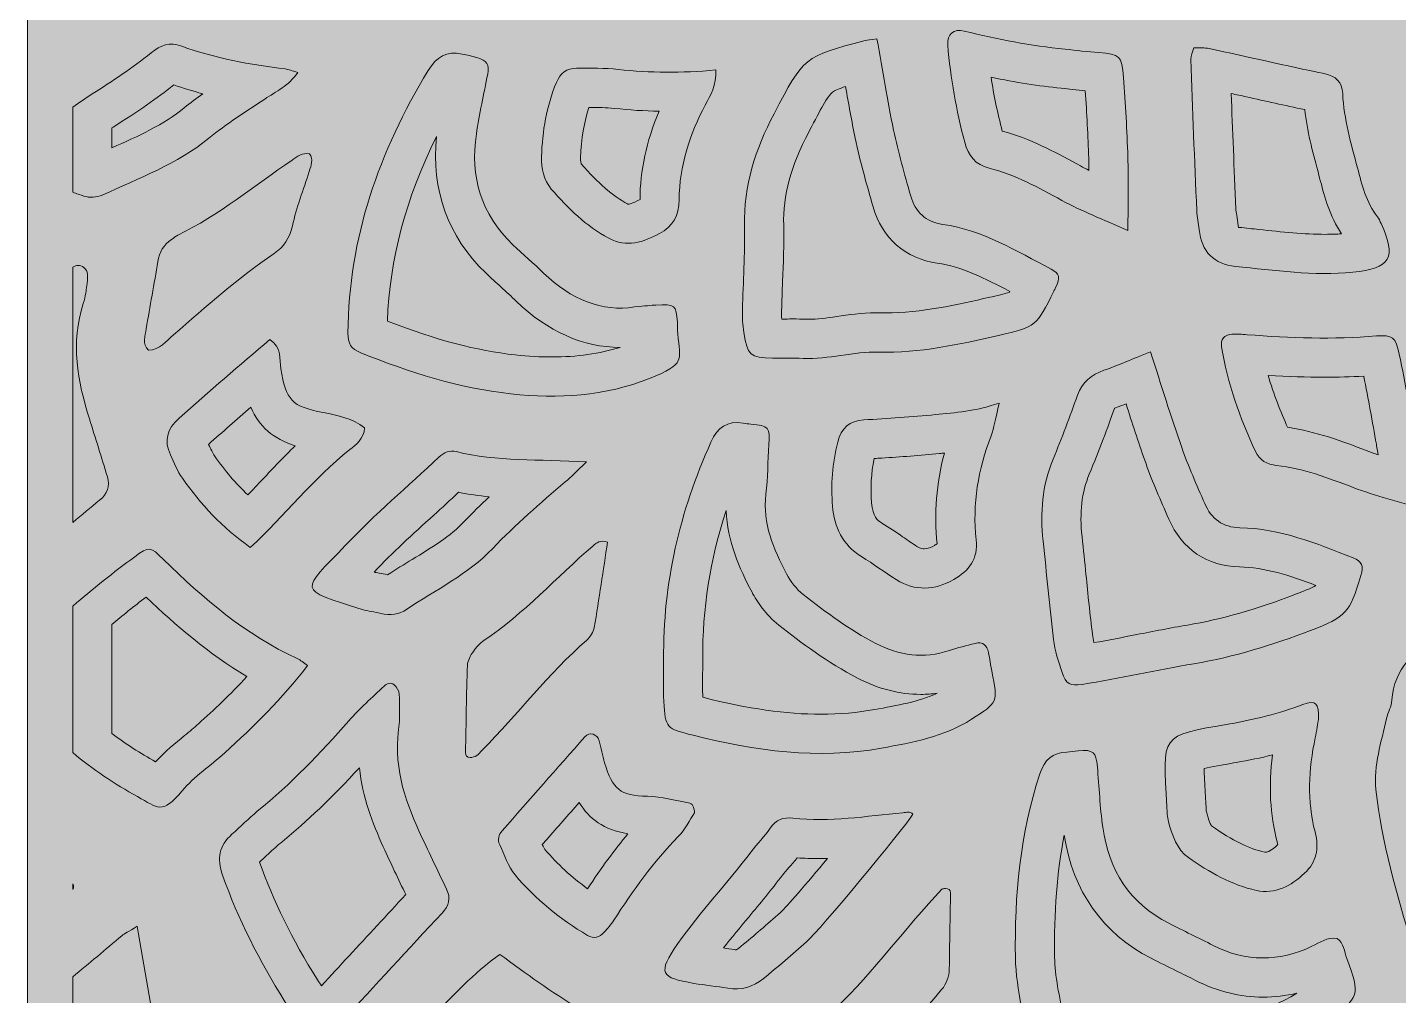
# Model space of a CAD drawing. Extents: x 140 to 2861, y -2860 to -140.
# Drawn here: x 140 to 700, y -2659 to -2264 of the extents above; entities that cross this region are included whole.
import ezdxf

# ---------------------------------------------------------------- set-up
doc = ezdxf.new("R2010")
doc.units = 0
doc.header["$MEASUREMENT"] = 0
doc.layers.add('Layer 1', color=7, linetype='Continuous')

# ---------------------------------------------------------------- blocks, each defined once
blk = doc.blocks.new('block 3')
at = {"layer": 'Layer 1', "lineweight": 0}
blk.add_lwpolyline([(140.32, -139.6), (140.32, -2859.85), (2860.58, -2859.85), (2860.58, -139.6), (140.32, -139.6)], dxfattribs=at)
for points, knots in [([(1721.31, -2475.94), (1650.1, -2492.19), (1576.59, -2500.42), (1502.82, -2500.42), (1275.74, -2500.42), (1053.46, -2423.1), (876.93, -2282.7), (747.66, -2179.87), (646.42, -2042.83), (583.05, -1885.2), (585.7, -1885.24), (588.33, -1885.26), (590.95, -1885.26), (617.95, -1885.26), (644.51, -1883.12), (669.9, -1878.88), (675.18, -1878.01), (680.42, -1877.09), (685.59, -1876.14), (692.52, -1891.82), (699.86, -1907.26), (707.5, -1922.18), (707.63, -1922.44), (707.76, -1922.7), (707.9, -1922.96), (699.09, -1938.69), (698.57, -1955.99), (706.48, -1973.45), (718.93, -2001.08), (733.65, -2027.64), (747.71, -2052.23), (767.43, -2086.76), (788.67, -2119.44), (814.5, -2157.91), (821.77, -2168.68), (829.03, -2179.4), (836.3, -2190.13), (839.34, -2194.61), (844.35, -2197.16), (849.55, -2197.16), (851.2, -2197.16), (852.87, -2196.9), (854.5, -2196.37), (861.28, -2194.17), (865.78, -2187.74), (865.54, -2180.62), (865.06, -2166.24), (861.95, -2153.6), (859.29, -2144.17), (857.96, -2139.46), (856.57, -2134.72), (855.14, -2129.94), (881.3, -2157.11), (909.28, -2182.57), (938.82, -2206.07), (956.91, -2220.45), (975.89, -2234.36), (995.3, -2247.44), (1002.96, -2261.61), (1012.87, -2279.29), (1024.11, -2296.31), (1024.37, -2296.71), (1024.64, -2297.12), (1024.9, -2297.53), (1028.35, -2302.86), (1033.56, -2310.91), (1045.09, -2315.48), (1047, -2316.24), (1049.01, -2316.61), (1050.99, -2316.61), (1054.94, -2316.61), (1058.83, -2315.15), (1061.84, -2312.37), (1066.36, -2308.2), (1068.09, -2301.8), (1066.29, -2295.92), (1065.62, -2293.73), (1064.97, -2291.62), (1064.34, -2289.57), (1079.4, -2297.86), (1094.69, -2305.72), (1110.06, -2313.08), (1170.4, -2341.94), (1234.14, -2364.18), (1299.51, -2379.2), (1355.25, -2392.01), (1412.38, -2399.57), (1469.48, -2401.7), (1471.75, -2407.46), (1473.91, -2412.89), (1476.03, -2418.12), (1476.38, -2418.96), (1476.7, -2419.83), (1477.04, -2420.7), (1479.19, -2426.37), (1482.15, -2434.14), (1489.71, -2440.99), (1492.76, -2443.75), (1496.61, -2445.13), (1500.45, -2445.13), (1504.3, -2445.13), (1508.14, -2443.75), (1511.19, -2440.99), (1518.76, -2434.14), (1521.71, -2426.37), (1523.87, -2420.7), (1524.2, -2419.83), (1524.52, -2418.96), (1524.89, -2418.08), (1526.97, -2412.93), (1529.11, -2407.57), (1531.36, -2401.87), (1588.39, -2400.06), (1645.11, -2392.79), (1700.1, -2380.25), (1760.8, -2366.4), (1820.45, -2345.97), (1877.38, -2319.51), (1897.35, -2310.23), (1917.18, -2300.1), (1936.67, -2289.24), (1936, -2291.39), (1935.32, -2293.61), (1934.61, -2295.92), (1932.81, -2301.8), (1934.54, -2308.2), (1939.06, -2312.37), (1942.07, -2315.15), (1945.96, -2316.61), (1949.91, -2316.61), (1951.9, -2316.61), (1953.9, -2316.24), (1955.81, -2315.48), (1967.34, -2310.91), (1972.55, -2302.85), (1976, -2297.53), (1976.27, -2297.12), (1976.53, -2296.71), (1976.79, -2296.32), (1988.21, -2279.02), (1998.02, -2261.51), (2006.23, -2246.28), (2016.71, -2239.15), (2026.97, -2231.86), (2036.76, -2224.59), (2075.52, -2195.82), (2112.12, -2163.88), (2145.94, -2129.35), (2144.44, -2134.33), (2143, -2139.28), (2141.6, -2144.19), (2138.95, -2153.59), (2135.84, -2166.23), (2135.36, -2180.62), (2135.13, -2187.74), (2139.63, -2194.17), (2146.41, -2196.37), (2148.04, -2196.9), (2149.71, -2197.16), (2151.35, -2197.16), (2156.56, -2197.16), (2161.57, -2194.61), (2164.6, -2190.13), (2164.6, -2190.13), (2165.47, -2188.85), (2165.47, -2188.85), (2172.45, -2178.55), (2179.42, -2168.25), (2186.42, -2157.88), (2212.24, -2119.44), (2233.47, -2086.76), (2253.19, -2052.24), (2267.25, -2027.64), (2281.97, -2001.08), (2294.41, -1973.48), (2301.54, -1957.75), (2301.81, -1942.06), (2295.31, -1927.57), (2304.32, -1911.02), (2312.84, -1894.12), (2320.75, -1877.12), (2324.15, -1877.72), (2327.57, -1878.31), (2331, -1878.88), (2356.39, -1883.12), (2382.96, -1885.26), (2409.96, -1885.26), (2414.72, -1885.26), (2419.54, -1885.19), (2424.4, -1885.06), (2407.98, -1923.97), (2388.93, -1962.09), (2367.62, -1998.67), (2226.81, -2240.41), (1991.24, -2414.37), (1721.31, -2475.94)], [0, 0, 0, 0, 1, 1, 1, 2, 2, 2, 3, 3, 3, 4, 4, 4, 5, 5, 5, 6, 6, 6, 7, 7, 7, 8, 8, 8, 9, 9, 9, 10, 10, 10, 11, 11, 11, 12, 12, 12, 13, 13, 13, 14, 14, 14, 15, 15, 15, 16, 16, 16, 17, 17, 17, 18, 18, 18, 19, 19, 19, 20, 20, 20, 21, 21, 21, 22, 22, 22, 23, 23, 23, 24, 24, 24, 25, 25, 25, 26, 26, 26, 27, 27, 27, 28, 28, 28, 29, 29, 29, 30, 30, 30, 31, 31, 31, 32, 32, 32, 33, 33, 33, 34, 34, 34, 35, 35, 35, 36, 36, 36, 37, 37, 37, 38, 38, 38, 39, 39, 39, 40, 40, 40, 41, 41, 41, 42, 42, 42, 43, 43, 43, 44, 44, 44, 45, 45, 45, 46, 46, 46, 47, 47, 47, 48, 48, 48, 49, 49, 49, 50, 50, 50, 51, 51, 51, 52, 52, 52, 53, 53, 53, 54, 54, 54, 55, 55, 55, 56, 56, 56, 57, 57, 57, 58, 58, 58, 59, 59, 59, 60, 60, 60, 61, 61, 61, 62, 62, 62, 63, 63, 63, 64, 64, 64, 65, 65, 65, 65]), ([(533.89, -2284), (543.9, -2286.06), (553.36, -2287.52), (562.51, -2288.44), (564.12, -2288.6), (565.73, -2288.78), (567.33, -2288.96), (568.98, -2289.14), (570.65, -2289.33), (572.36, -2289.5), (573.02, -2298.78), (573.49, -2308.03), (573.77, -2317.05), (573.82, -2318.7), (573.86, -2320.34), (573.88, -2322.01), (572.69, -2321.42), (571.54, -2320.83), (570.41, -2320.21), (570.41, -2320.21), (568.89, -2319.39), (568.89, -2319.39), (559.56, -2314.3), (549.92, -2309.04), (538.47, -2305.98), (536.55, -2298.6), (535.02, -2291.25), (533.89, -2284)], [0, 0, 0, 0, 1, 1, 1, 2, 2, 2, 3, 3, 3, 4, 4, 4, 5, 5, 5, 6, 6, 6, 7, 7, 7, 8, 8, 8, 9, 9, 9, 9]), ([(200.08, -2287.11), (203.89, -2288.43), (207.81, -2289.61), (211.92, -2290.69), (209.39, -2292.53), (206.86, -2294.45), (204.37, -2296.47), (195.99, -2303.28), (185.73, -2307.98), (174.82, -2312.83), (174.82, -2312.83), (174.82, -2304.66), (174.82, -2304.66), (174.99, -2304.56), (175.15, -2304.45), (175.31, -2304.35), (185.54, -2297.91), (193.22, -2292.56), (200.08, -2287.11)], [0, 0, 0, 0, 1, 1, 1, 2, 2, 2, 3, 3, 3, 4, 4, 4, 5, 5, 5, 6, 6, 6, 6]), ([(490.86, -2380.25), (490.03, -2380.25), (489.19, -2380.24), (488.35, -2380.22), (487.8, -2380.21), (487.26, -2380.2), (486.72, -2380.2), (481.05, -2380.2), (475.63, -2380.99), (470.86, -2381.68), (466.73, -2382.28), (462.83, -2382.85), (459.35, -2382.85), (458.87, -2382.85), (458.39, -2382.84), (457.91, -2382.82), (456.43, -2382.74), (454.86, -2382.71), (452.97, -2382.71), (452, -2382.71), (451.03, -2382.72), (450.06, -2382.72), (449.51, -2382.73), (448.96, -2382.74), (448.41, -2382.74), (448.35, -2381.69), (448.34, -2380.54), (448.36, -2379.27), (448.44, -2375.37), (448.6, -2371.5), (448.77, -2367.41), (449.08, -2359.96), (449.39, -2352.25), (449.2, -2344.42), (448.91, -2332.27), (452.16, -2320.18), (459.42, -2306.36), (459.42, -2306.36), (459.9, -2305.46), (459.9, -2305.46), (464.12, -2297.44), (467.16, -2291.64), (469.12, -2290.08), (470.04, -2289.36), (471.91, -2288.6), (474.47, -2287.79), (475.71, -2294.93), (476.95, -2301.83), (478.43, -2308.84), (480.47, -2318.57), (483.14, -2327.92), (485.73, -2336.95), (489.37, -2349.68), (498.92, -2358.04), (511.94, -2359.91), (521.94, -2361.33), (531.5, -2366.14), (541.5, -2371.45), (541.41, -2371.6), (541.33, -2371.73), (541.26, -2371.86), (539.6, -2372.41), (536.05, -2373.23), (533.35, -2373.84), (520.21, -2376.85), (505.31, -2380.25), (490.86, -2380.25)], [0, 0, 0, 0, 1, 1, 1, 2, 2, 2, 3, 3, 3, 4, 4, 4, 5, 5, 5, 6, 6, 6, 7, 7, 7, 8, 8, 8, 9, 9, 9, 10, 10, 10, 11, 11, 11, 12, 12, 12, 13, 13, 13, 14, 14, 14, 15, 15, 15, 16, 16, 16, 17, 17, 17, 18, 18, 18, 19, 19, 19, 20, 20, 20, 21, 21, 21, 22, 22, 22, 22]), ([(638.12, -2291.97), (645.93, -2293.7), (653.97, -2295.48), (661.99, -2297.18), (663, -2306.01), (665.19, -2314.18), (667.32, -2322.13), (667.32, -2322.13), (668.11, -2325.13), (668.11, -2325.13), (668.11, -2325.13), (668.48, -2326.5), (668.48, -2326.5), (670.15, -2332.89), (672.19, -2340.66), (677.07, -2347.94), (674.95, -2348.08), (672.77, -2348.14), (670.46, -2348.14), (661.66, -2348.14), (652.75, -2347.18), (643.31, -2346.15), (640.65, -2345.86), (638, -2345.57), (635.34, -2345.31), (635.18, -2345.29), (635.04, -2345.27), (634.92, -2345.25), (634.89, -2345.08), (634.86, -2344.86), (634.84, -2344.6), (634.68, -2343.02), (634.45, -2341.62), (634.25, -2340.38), (634.08, -2339.39), (633.92, -2338.36), (633.89, -2337.82), (633.17, -2320.94), (632.53, -2305.37), (631.98, -2290.62), (634.03, -2291.07), (636.07, -2291.52), (638.12, -2291.97)], [0, 0, 0, 0, 1, 1, 1, 2, 2, 2, 3, 3, 3, 4, 4, 4, 5, 5, 5, 6, 6, 6, 7, 7, 7, 8, 8, 8, 9, 9, 9, 10, 10, 10, 11, 11, 11, 12, 12, 12, 13, 13, 13, 14, 14, 14, 14]), ([(369.65, -2296.29), (373.32, -2296.31), (376.79, -2296.36), (380.01, -2296.7), (386.28, -2297.37), (392.3, -2297.75), (398.29, -2297.88), (393.09, -2310.27), (390.55, -2322.15), (390.52, -2333.94), (387.21, -2335.62), (385.95, -2335.81), (385.61, -2335.82), (385.61, -2335.82), (385.55, -2335.8), (385.42, -2335.73), (379.25, -2332.36), (373.42, -2327.31), (366.54, -2319.35), (366.43, -2319.06), (366.21, -2318.26), (366.26, -2317.06), (366.58, -2308.92), (367.67, -2302.21), (369.65, -2296.29)], [0, 0, 0, 0, 1, 1, 1, 2, 2, 2, 3, 3, 3, 4, 4, 4, 5, 5, 5, 6, 6, 6, 7, 7, 7, 8, 8, 8, 8]), ([(339.55, -2397.37), (323.72, -2395.63), (307.45, -2391.35), (287.35, -2383.61), (288.25, -2358.32), (294.85, -2333.44), (307.41, -2308.14), (305.14, -2329.91), (312.05, -2349.13), (327.52, -2363.92), (329.61, -2365.92), (331.7, -2367.81), (333.72, -2369.63), (335.94, -2371.64), (338.03, -2373.53), (340, -2375.45), (352.68, -2387.78), (367.35, -2394.3), (382.43, -2394.3), (378.17, -2395.62), (373.75, -2396.6), (369.13, -2397.26), (364.5, -2397.91), (359.67, -2398.23), (354.59, -2398.23), (349.85, -2398.23), (344.79, -2397.94), (339.55, -2397.37)], [0, 0, 0, 0, 1, 1, 1, 2, 2, 2, 3, 3, 3, 4, 4, 4, 5, 5, 5, 6, 6, 6, 7, 7, 7, 8, 8, 8, 9, 9, 9, 9]), ([(647.07, -2405.76), (655.32, -2406.27), (662.88, -2406.51), (669.98, -2406.51), (675.59, -2406.51), (680.92, -2406.36), (686.13, -2406.06), (687.97, -2415.31), (689.64, -2424.73), (691.27, -2433.88), (691.27, -2433.88), (691.95, -2437.67), (692.04, -2438.21), (690.48, -2437.68), (688.96, -2437.14), (687.46, -2436.57), (687.46, -2436.57), (687.21, -2436.47), (687.21, -2436.47), (677.14, -2432.63), (666.75, -2428.66), (654.99, -2426.96), (652.25, -2420.72), (649.34, -2413.5), (647.07, -2405.76)], [0, 0, 0, 0, 1, 1, 1, 2, 2, 2, 3, 3, 3, 4, 4, 4, 5, 5, 5, 6, 6, 6, 7, 7, 7, 8, 8, 8, 8]), ([(231.58, -2418.79), (235.03, -2426.75), (240.6, -2431.51), (249.66, -2434.52), (245.05, -2439.01), (240.7, -2443.62), (236.43, -2448.15), (234.37, -2450.33), (232.35, -2452.47), (230.34, -2454.56), (225.42, -2449.9), (220.98, -2444.68), (216.78, -2438.64), (215.99, -2437.5), (215.18, -2435.79), (214.33, -2433.91), (219.99, -2428.81), (225.8, -2423.76), (231.58, -2418.79)], [0, 0, 0, 0, 1, 1, 1, 2, 2, 2, 3, 3, 3, 4, 4, 4, 5, 5, 5, 6, 6, 6, 6]), ([(666.58, -2491.57), (665.17, -2492.51), (660.44, -2494.32), (658.61, -2495.03), (642.23, -2501.32), (628.09, -2505.36), (614.1, -2507.73), (607.14, -2508.91), (600.18, -2510.28), (593.45, -2511.6), (587.69, -2512.73), (581.8, -2513.88), (575.94, -2514.91), (575.67, -2513.78), (575.46, -2512.67), (575.33, -2511.6), (574.32, -2503.52), (573.48, -2495.18), (572.67, -2487.12), (572.16, -2482.08), (571.63, -2476.86), (571.06, -2471.7), (569.97, -2461.72), (570.91, -2453.58), (574.03, -2446.08), (578.05, -2436.44), (581.62, -2426.68), (584.28, -2419.27), (584.29, -2419.24), (584.3, -2419.22), (584.3, -2419.2), (584.48, -2419.1), (584.82, -2418.94), (585.36, -2418.75), (586.59, -2418.31), (587.81, -2417.86), (589.03, -2417.4), (591.55, -2425.25), (594, -2432.79), (596.67, -2440.43), (599.38, -2448.17), (602.6, -2455.55), (605.71, -2462.7), (605.71, -2462.7), (606.48, -2464.48), (606.48, -2464.48), (611.78, -2476.66), (622.29, -2483.76), (635.31, -2483.97), (645.7, -2484.14), (655.96, -2487.49), (666.61, -2491.53), (666.6, -2491.55), (666.59, -2491.56), (666.58, -2491.57)], [0, 0, 0, 0, 1, 1, 1, 2, 2, 2, 3, 3, 3, 4, 4, 4, 5, 5, 5, 6, 6, 6, 7, 7, 7, 8, 8, 8, 9, 9, 9, 10, 10, 10, 11, 11, 11, 12, 12, 12, 13, 13, 13, 14, 14, 14, 15, 15, 15, 16, 16, 16, 17, 17, 17, 18, 18, 18, 18]), ([(511.89, -2474.48), (511.63, -2474.67), (511.26, -2474.92), (510.74, -2475.22), (509.61, -2475.86), (507.98, -2476.62), (506.6, -2476.62), (506.04, -2476.62), (505.13, -2476.51), (503.63, -2475.58), (501.73, -2474.4), (499.79, -2473.05), (497.73, -2471.63), (495.05, -2469.78), (492.28, -2467.87), (489.23, -2466.04), (487.49, -2465), (485.59, -2463.42), (485.1, -2457.77), (484.58, -2451.81), (484.94, -2445.74), (486.16, -2439.7), (487.18, -2439.63), (488.21, -2439.57), (489.23, -2439.5), (496.95, -2439.02), (504.92, -2438.51), (512.9, -2437.67), (513.54, -2437.6), (514.18, -2437.53), (514.82, -2437.47), (511.57, -2449.92), (510.58, -2462.33), (511.89, -2474.48)], [0, 0, 0, 0, 1, 1, 1, 2, 2, 2, 3, 3, 3, 4, 4, 4, 5, 5, 5, 6, 6, 6, 7, 7, 7, 8, 8, 8, 9, 9, 9, 10, 10, 10, 11, 11, 11, 11]), ([(287.44, -2487.21), (286.16, -2486.91), (284.98, -2486.7), (283.99, -2486.52), (283.23, -2486.38), (282.3, -2486.21), (281.89, -2486.1), (289.46, -2478.09), (297.63, -2470.68), (306.27, -2462.83), (309.62, -2459.79), (313.05, -2456.67), (316.45, -2453.51), (320.64, -2454.35), (324.79, -2454.93), (328.94, -2455.33), (325.49, -2458.57), (322.07, -2461.93), (318.74, -2465.44), (313.09, -2471.4), (305.49, -2476.04), (297.44, -2480.94), (294.17, -2482.94), (290.8, -2484.99), (287.44, -2487.21)], [0, 0, 0, 0, 1, 1, 1, 2, 2, 2, 3, 3, 3, 4, 4, 4, 5, 5, 5, 6, 6, 6, 7, 7, 7, 8, 8, 8, 8]), ([(416.11, -2527.37), (416.15, -2525.51), (416.18, -2523.64), (416.18, -2521.78), (416.18, -2521.72), (416.18, -2521.66), (416.17, -2521.59), (415.94, -2501.16), (419.08, -2481.17), (425.73, -2460.99), (426.23, -2473.54), (431, -2484.38), (436.27, -2494.32), (438.27, -2498.09), (441.8, -2503.49), (447.26, -2507.79), (456.27, -2514.89), (467.13, -2523), (479.39, -2529.39), (487.86, -2533.8), (496.57, -2536.04), (505.27, -2536.04), (507.48, -2536.04), (509.7, -2535.89), (511.91, -2535.6), (504.35, -2538.98), (495.56, -2540.57), (486.35, -2542.24), (479.36, -2543.5), (471.99, -2544.15), (464.45, -2544.15), (450.17, -2544.15), (434.82, -2541.95), (416.17, -2537.24), (416, -2534.15), (416.06, -2530.85), (416.11, -2527.37)], [0, 0, 0, 0, 1, 1, 1, 2, 2, 2, 3, 3, 3, 4, 4, 4, 5, 5, 5, 6, 6, 6, 7, 7, 7, 8, 8, 8, 9, 9, 9, 10, 10, 10, 11, 11, 11, 12, 12, 12, 12]), ([(174.82, -2507.44), (179.05, -2503.93), (183.8, -2500.08), (188.8, -2496.3), (200.97, -2507.93), (214.33, -2519.46), (230, -2528.71), (223.16, -2536.07), (216.34, -2542.48), (210.16, -2548.09), (208.46, -2549.64), (206.53, -2551.2), (204.5, -2552.85), (200.71, -2555.91), (196.48, -2559.34), (192.65, -2563.57), (186.45, -2560.13), (180.48, -2556.28), (174.82, -2552.06), (174.82, -2552.06), (174.82, -2507.44), (174.82, -2507.44)], [0, 0, 0, 0, 1, 1, 1, 2, 2, 2, 3, 3, 3, 4, 4, 4, 5, 5, 5, 6, 6, 6, 7, 7, 7, 7]), ([(621.86, -2583.97), (621.79, -2583.55), (621.73, -2582.46), (621.69, -2581.66), (621.69, -2581.66), (621.66, -2581.02), (621.66, -2581.02), (621.57, -2579.39), (621.48, -2577.85), (621.4, -2576.4), (621.19, -2572.86), (620.97, -2569.01), (620.94, -2566.27), (623.95, -2565.58), (628.45, -2564.81), (632.86, -2564.06), (632.86, -2564.06), (634.07, -2563.85), (634.07, -2563.85), (639.21, -2562.97), (644.13, -2561.94), (648.87, -2560.76), (647.22, -2573.48), (647.84, -2585.17), (650.74, -2596.28), (650.87, -2596.79), (650.94, -2597.17), (650.98, -2597.44), (650.96, -2597.46), (650.94, -2597.48), (650.92, -2597.49), (648.55, -2599.74), (646.84, -2600.54), (646.1, -2600.54), (645.98, -2600.54), (645.86, -2600.52), (645.71, -2600.49), (639.27, -2599.07), (632.54, -2595.76), (623.93, -2589.77), (623.58, -2589.26), (622.91, -2587.86), (621.86, -2583.97)], [0, 0, 0, 0, 1, 1, 1, 2, 2, 2, 3, 3, 3, 4, 4, 4, 5, 5, 5, 6, 6, 6, 7, 7, 7, 8, 8, 8, 9, 9, 9, 10, 10, 10, 11, 11, 11, 12, 12, 12, 13, 13, 13, 14, 14, 14, 14]), ([(238.55, -2601.37), (240.56, -2599.5), (242.47, -2597.72), (244.33, -2596.21), (254.56, -2587.87), (264.55, -2578.33), (275.91, -2566), (277.23, -2578.1), (281.24, -2588.61), (285.67, -2598.34), (288.72, -2605.04), (291.9, -2611.73), (294.84, -2617.83), (287.06, -2626.18), (279.27, -2634.62), (271.7, -2642.82), (267.94, -2646.9), (264.18, -2650.97), (260.41, -2655.04), (259.85, -2654.24), (259.31, -2653.45), (258.82, -2652.66), (248.42, -2635.99), (240.67, -2620.24), (235.12, -2604.54), (236.27, -2603.49), (237.41, -2602.43), (238.55, -2601.37)], [0, 0, 0, 0, 1, 1, 1, 2, 2, 2, 3, 3, 3, 4, 4, 4, 5, 5, 5, 6, 6, 6, 7, 7, 7, 8, 8, 8, 9, 9, 9, 9]), ([(352.42, -2595.29), (356.78, -2590.31), (361.22, -2585.25), (365.68, -2580.18), (369.71, -2586.79), (375.68, -2591.35), (385.61, -2592.99), (380.1, -2599.58), (374.68, -2606.93), (369.11, -2615.39), (362.61, -2610.71), (356.77, -2605.34), (351.68, -2599.39), (351.41, -2599.05), (351.02, -2598.25), (350.62, -2597.35), (350.62, -2597.35), (352.42, -2595.29), (352.42, -2595.29)], [0, 0, 0, 0, 1, 1, 1, 2, 2, 2, 3, 3, 3, 4, 4, 4, 5, 5, 5, 6, 6, 6, 6]), ([(563.82, -2593.53), (567.23, -2616.29), (579.47, -2633.65), (599.26, -2643.79), (602.71, -2645.55), (606.2, -2647.28), (609.57, -2648.95), (612.19, -2650.24), (614.8, -2651.54), (617.41, -2652.85), (626.4, -2657.4), (635.69, -2659.7), (645.01, -2659.7), (649.61, -2659.7), (654.23, -2659.14), (658.83, -2658.02), (645.4, -2666.2), (629.96, -2669.94), (617.73, -2672.3), (610.41, -2673.72), (602.43, -2674.4), (593.35, -2674.4), (583.94, -2674.4), (574.51, -2673.7), (564.65, -2672.87), (564.32, -2671.3), (563.98, -2669.74), (563.65, -2668.2), (561.77, -2659.42), (559.99, -2651.12), (559.85, -2643.33), (559.51, -2625.13), (560.82, -2608.67), (563.82, -2593.53)], [0, 0, 0, 0, 1, 1, 1, 2, 2, 2, 3, 3, 3, 4, 4, 4, 5, 5, 5, 6, 6, 6, 7, 7, 7, 8, 8, 8, 9, 9, 9, 10, 10, 10, 11, 11, 11, 11]), ([(434.94, -2626.97), (439.51, -2621.5), (444.23, -2615.85), (448.7, -2609.88), (449.42, -2608.92), (450.39, -2607.82), (451.41, -2606.65), (452.44, -2605.47), (453.55, -2604.2), (454.67, -2602.79), (457.58, -2603.01), (460.57, -2603.12), (463.73, -2603.12), (464.85, -2603.12), (465.97, -2603.11), (467.08, -2603.08), (458.56, -2613.29), (450.26, -2622.92), (447.96, -2625.06), (447.96, -2625.06), (446.84, -2626.03), (446.84, -2626.03), (441.37, -2630.83), (436.21, -2635.37), (430.83, -2639.71), (430.05, -2640.34), (429.73, -2640.34), (429.57, -2640.34), (429.44, -2640.34), (429.27, -2640.32), (429.09, -2640.29), (427.57, -2640.03), (426.08, -2639.81), (424.62, -2639.6), (427.88, -2635.41), (431.35, -2631.27), (434.94, -2626.97)], [0, 0, 0, 0, 1, 1, 1, 2, 2, 2, 3, 3, 3, 4, 4, 4, 5, 5, 5, 6, 6, 6, 7, 7, 7, 8, 8, 8, 9, 9, 9, 10, 10, 10, 11, 11, 11, 12, 12, 12, 12])]:
    blk.add_open_spline(points, degree=3, knots=knots, dxfattribs=at)
blk = doc.blocks.new('block 5')
at = {"layer": 'Layer 1', "lineweight": 0}
blk.add_lwpolyline([(140.32, -139.6), (140.32, -2859.85), (2860.58, -2859.85), (2860.58, -139.6), (140.32, -139.6)], dxfattribs=at)
for points, knots in [([(1724.87, -2491.54), (1425.79, -2559.76), (1106.27, -2485.55), (866.98, -2295.22), (723.83, -2181.37), (620.75, -2032.29), (559.33, -1868.3), (558.6, -1868.26), (557.87, -1868.21), (557.15, -1868.16), (593.85, -1870.51), (630.65, -1869.2), (667.27, -1863.1), (676.61, -1861.55), (685.91, -1859.87), (695.17, -1858.03), (703.39, -1877.35), (712.25, -1896.33), (721.74, -1914.89), (723.29, -1917.93), (724.87, -1920.95), (726.45, -1923.96), (726.14, -1924.37), (725.83, -1924.78), (725.52, -1925.19), (715.76, -1938.14), (714.42, -1952.2), (721.07, -1966.88), (733.05, -1993.47), (747.15, -2019.02), (761.6, -2044.3), (782.08, -2080.15), (804.75, -2114.69), (827.76, -2148.96), (835.02, -2159.72), (842.29, -2170.44), (849.55, -2181.16), (849.16, -2169.67), (846.86, -2159.03), (843.9, -2148.54), (835.32, -2118.29), (825.31, -2088.56), (814.42, -2059.15), (853.93, -2108.88), (898.82, -2153.81), (948.78, -2193.54), (967.7, -2208.6), (987.31, -2222.88), (1007.5, -2236.36), (1012.17, -2245.06), (1016.94, -2253.71), (1021.9, -2262.26), (1026.85, -2270.8), (1032.01, -2279.24), (1037.47, -2287.51), (1040.66, -2292.35), (1043.54, -2297.65), (1050.99, -2300.61), (1048.23, -2291.58), (1045.84, -2283.97), (1043.5, -2276.37), (1041.3, -2269.22), (1039.02, -2262.11), (1036.69, -2255.01), (1062.63, -2270.89), (1089.43, -2285.47), (1116.97, -2298.64), (1176.25, -2327), (1238.87, -2348.85), (1303.09, -2363.61), (1361.41, -2377.01), (1421.01, -2384.52), (1480.53, -2386.04), (1483.92, -2394.73), (1487.34, -2403.42), (1490.85, -2412.07), (1493.15, -2417.72), (1494.76, -2423.98), (1500.45, -2429.13), (1506.14, -2423.98), (1507.75, -2417.72), (1510.06, -2412.07), (1513.55, -2403.45), (1516.96, -2394.81), (1520.33, -2386.15), (1579.84, -2384.97), (1639.02, -2377.77), (1696.54, -2364.65), (1756.15, -2351.05), (1814.72, -2330.98), (1870.64, -2305), (1902.77, -2290.07), (1934.12, -2273.13), (1964.42, -2254.37), (1962.02, -2261.68), (1959.67, -2269.01), (1957.4, -2276.37), (1955.06, -2283.97), (1952.68, -2291.58), (1949.91, -2300.61), (1957.36, -2297.65), (1960.25, -2292.35), (1963.43, -2287.51), (1974.58, -2270.62), (1984.47, -2253.03), (1994, -2235.24), (2005.25, -2227.66), (2016.34, -2219.83), (2027.23, -2211.74), (2075.88, -2175.62), (2121.07, -2134.43), (2161.53, -2089.33), (2169.8, -2080.11), (2177.87, -2070.71), (2185.75, -2061.15), (2175.14, -2089.91), (2165.39, -2118.98), (2157, -2148.54), (2154.04, -2159.03), (2151.74, -2169.67), (2151.36, -2181.16), (2158.62, -2170.44), (2165.88, -2159.72), (2173.14, -2148.96), (2196.15, -2114.69), (2218.82, -2080.15), (2239.3, -2044.3), (2253.75, -2019.02), (2267.85, -1993.47), (2279.84, -1966.88), (2286.08, -1953.09), (2285.27, -1939.84), (2277.05, -1927.55), (2289.5, -1905.21), (2300.96, -1882.39), (2311.38, -1859.14), (2318.78, -1860.54), (2326.19, -1861.86), (2333.63, -1863.1), (2371.89, -1869.48), (2410.35, -1870.63), (2448.69, -1867.82), (2429.8, -1915.98), (2407.27, -1962.4), (2381.45, -2006.73), (2240.59, -2248.53), (2002, -2428.33), (1724.87, -2491.54)], [0, 0, 0, 0, 1, 1, 1, 2, 2, 2, 3, 3, 3, 4, 4, 4, 5, 5, 5, 6, 6, 6, 7, 7, 7, 8, 8, 8, 9, 9, 9, 10, 10, 10, 11, 11, 11, 12, 12, 12, 13, 13, 13, 14, 14, 14, 15, 15, 15, 16, 16, 16, 17, 17, 17, 18, 18, 18, 19, 19, 19, 20, 20, 20, 21, 21, 21, 22, 22, 22, 23, 23, 23, 24, 24, 24, 25, 25, 25, 26, 26, 26, 27, 27, 27, 28, 28, 28, 29, 29, 29, 30, 30, 30, 31, 31, 31, 32, 32, 32, 33, 33, 33, 34, 34, 34, 35, 35, 35, 36, 36, 36, 37, 37, 37, 38, 38, 38, 39, 39, 39, 40, 40, 40, 41, 41, 41, 42, 42, 42, 43, 43, 43, 44, 44, 44, 45, 45, 45, 46, 46, 46, 47, 47, 47, 48, 48, 48, 49, 49, 49, 49]), ([(533.11, -2321.12), (527.5, -2319.74), (524.56, -2316.01), (523.12, -2310.5), (519.7, -2297.47), (517.33, -2284.28), (516.21, -2270.87), (515.84, -2266.42), (518.54, -2264.01), (522.96, -2265.11), (536.52, -2268.48), (550.19, -2271.13), (564.1, -2272.51), (568.71, -2272.97), (573.31, -2273.59), (577.93, -2273.93), (586.5, -2274.56), (587.31, -2275.07), (588, -2284.05), (588.83, -2294.87), (589.43, -2305.71), (589.76, -2316.56), (590.05, -2325.81), (589.82, -2335.08), (589.82, -2346.61), (579.5, -2341.96), (570.83, -2338.66), (562.76, -2334.27), (553.2, -2329.06), (543.78, -2323.75), (533.11, -2321.12)], [0, 0, 0, 0, 1, 1, 1, 2, 2, 2, 3, 3, 3, 4, 4, 4, 5, 5, 5, 6, 6, 6, 7, 7, 7, 8, 8, 8, 9, 9, 9, 10, 10, 10, 10]), ([(158.82, -2296.26), (161.41, -2294.37), (164.05, -2292.54), (166.78, -2290.82), (175.04, -2285.61), (183.2, -2280.14), (190.8, -2274.04), (194.89, -2270.76), (198.28, -2269.46), (203.33, -2271.29), (217, -2276.25), (231.24, -2278.81), (245.64, -2280.58), (247.02, -2280.75), (248.34, -2281.33), (250.75, -2282.02), (247.03, -2287.43), (241.84, -2289.9), (237.26, -2292.87), (229.46, -2297.94), (221.71, -2303), (214.46, -2308.89), (201.49, -2319.43), (185.85, -2325.22), (170.88, -2332.14), (168.74, -2333.13), (165.62, -2333.25), (163.36, -2332.51), (161.84, -2332.01), (160.33, -2331.48), (158.82, -2330.93), (158.82, -2330.93), (158.82, -2296.26), (158.82, -2296.26)], [0, 0, 0, 0, 1, 1, 1, 2, 2, 2, 3, 3, 3, 4, 4, 4, 5, 5, 5, 6, 6, 6, 7, 7, 7, 8, 8, 8, 9, 9, 9, 10, 10, 10, 11, 11, 11, 11]), ([(303.98, -2281.27), (307.46, -2275.52), (311.54, -2273.21), (317.9, -2274.5), (319.93, -2274.91), (321.95, -2275.36), (323.94, -2275.95), (327.93, -2277.12), (329.04, -2278.88), (328.32, -2282.7), (326.76, -2290.83), (324.86, -2298.92), (323.67, -2307.1), (321.11, -2324.59), (325.58, -2339.93), (338.58, -2352.36), (342.7, -2356.3), (347.07, -2360), (351.16, -2363.98), (362.26, -2374.78), (375.23, -2379.98), (388.3, -2377.81), (392.91, -2377.38), (394.97, -2377.13), (397.04, -2377.01), (404.79, -2376.56), (405.3, -2376.97), (405.8, -2384.07), (405.9, -2385.62), (405.8, -2387.19), (405.93, -2388.74), (406.84, -2399.63), (409.45, -2400.97), (394.4, -2407.01), (376.23, -2414.3), (357.13, -2415.39), (337.81, -2413.27), (316.49, -2410.93), (296.31, -2404.48), (276.5, -2396.54), (272.35, -2394.88), (271.22, -2392.71), (271.25, -2388.49), (271.48, -2349.47), (283.97, -2314.29), (303.98, -2281.27)], [0, 0, 0, 0, 1, 1, 1, 2, 2, 2, 3, 3, 3, 4, 4, 4, 5, 5, 5, 6, 6, 6, 7, 7, 7, 8, 8, 8, 9, 9, 9, 10, 10, 10, 11, 11, 11, 12, 12, 12, 13, 13, 13, 14, 14, 14, 15, 15, 15, 15]), ([(536.92, -2389.44), (520.81, -2393.13), (504.76, -2396.67), (487.92, -2396.22), (477.72, -2395.94), (467.53, -2399.32), (457.1, -2398.79), (452.97, -2398.59), (448.82, -2398.83), (444.69, -2398.71), (435.4, -2398.44), (434.47, -2397.66), (432.91, -2388.19), (432.41, -2385.15), (432.3, -2382.01), (432.37, -2378.93), (432.61, -2367.55), (433.48, -2356.17), (433.21, -2344.81), (432.81, -2328.24), (437.66, -2313.37), (445.26, -2298.92), (457.49, -2275.67), (457.26, -2275.55), (482.46, -2269), (483.45, -2268.74), (484.49, -2268.68), (487.3, -2268.27), (489.65, -2281.33), (491.55, -2293.5), (494.08, -2305.55), (495.99, -2314.64), (498.55, -2323.61), (501.11, -2332.55), (502.97, -2339.04), (507.13, -2343.06), (514.2, -2344.07), (530.44, -2346.39), (544.18, -2354.95), (558.39, -2362.3), (561.92, -2364.12), (562.21, -2365.82), (560.27, -2369.96), (560.05, -2370.43), (559.78, -2370.87), (559.55, -2371.34), (552.43, -2385.68), (552.41, -2385.9), (536.92, -2389.44)], [0, 0, 0, 0, 1, 1, 1, 2, 2, 2, 3, 3, 3, 4, 4, 4, 5, 5, 5, 6, 6, 6, 7, 7, 7, 8, 8, 8, 9, 9, 9, 10, 10, 10, 11, 11, 11, 12, 12, 12, 13, 13, 13, 14, 14, 14, 15, 15, 15, 16, 16, 16, 16]), ([(691.77, -2340.96), (692.4, -2341.74), (692.75, -2342.77), (693.18, -2343.7), (699.67, -2357.65), (697.05, -2362.1), (681.66, -2363.62), (665.56, -2365.21), (649.66, -2362.83), (633.74, -2361.23), (625.01, -2360.35), (619.82, -2355.21), (618.91, -2346.19), (618.66, -2343.62), (618.02, -2341.08), (617.91, -2338.5), (617.02, -2317.85), (616.19, -2297.19), (615.45, -2276.53), (615.4, -2275.13), (616.25, -2273.7), (616.78, -2271.95), (618.99, -2272.05), (621.08, -2271.87), (623.04, -2272.29), (638.69, -2275.65), (654.3, -2279.26), (669.98, -2282.5), (674.78, -2283.49), (677.27, -2285.79), (677.51, -2290.68), (678.02, -2301.1), (680.93, -2311.03), (683.58, -2321.03), (685.44, -2328.05), (687.07, -2335.11), (691.77, -2340.96)], [0, 0, 0, 0, 1, 1, 1, 2, 2, 2, 3, 3, 3, 4, 4, 4, 5, 5, 5, 6, 6, 6, 7, 7, 7, 8, 8, 8, 9, 9, 9, 10, 10, 10, 11, 11, 11, 12, 12, 12, 12]), ([(417.14, -2295.34), (410.83, -2307.5), (406.55, -2320.21), (406.52, -2333.97), (406.51, -2340.47), (403.98, -2344.97), (398.48, -2347.83), (391.89, -2351.27), (385, -2353.73), (377.75, -2349.77), (368.52, -2344.73), (361.04, -2337.47), (354.28, -2329.63), (351.27, -2326.13), (350.08, -2321.14), (350.27, -2316.43), (350.68, -2306.03), (352.26, -2295.82), (356.41, -2286.11), (358.03, -2282.32), (360.53, -2280.21), (364.62, -2280.26), (370.31, -2280.33), (376.05, -2280.19), (381.7, -2280.79), (394.57, -2282.15), (407.43, -2282.38), (421.45, -2280.99), (421.94, -2287.35), (419.22, -2291.35), (417.14, -2295.34)], [0, 0, 0, 0, 1, 1, 1, 2, 2, 2, 3, 3, 3, 4, 4, 4, 5, 5, 5, 6, 6, 6, 7, 7, 7, 8, 8, 8, 9, 9, 9, 10, 10, 10, 10]), ([(255.5, -2315.2), (257.18, -2317.55), (256.23, -2319.99), (255.43, -2322.46), (253.05, -2329.85), (250.2, -2337.15), (248.52, -2344.7), (247.41, -2349.71), (245.06, -2353.26), (241.09, -2355.98), (226.5, -2365.93), (213.32, -2377.59), (200.03, -2389.15), (197.1, -2391.7), (194.35, -2395.33), (189.8, -2395.49), (186.88, -2392.74), (188.45, -2389.56), (188.88, -2386.74), (190.29, -2377.54), (192.13, -2368.4), (193.62, -2359.22), (194.24, -2355.38), (195.94, -2352.42), (199.15, -2350.29), (200.01, -2349.71), (200.77, -2348.94), (201.69, -2348.49), (218.59, -2340.3), (233.01, -2328.33), (248.39, -2317.84), (250.49, -2316.4), (252.59, -2314.71), (255.5, -2315.2)], [0, 0, 0, 0, 1, 1, 1, 2, 2, 2, 3, 3, 3, 4, 4, 4, 5, 5, 5, 6, 6, 6, 7, 7, 7, 8, 8, 8, 9, 9, 9, 10, 10, 10, 11, 11, 11, 11]), ([(158.82, -2361.48), (160.24, -2360.75), (161.81, -2360.53), (163.33, -2361.68), (165.19, -2363.09), (165.14, -2365.19), (164.48, -2369.88), (164.39, -2370.34), (164.08, -2373.47), (163.13, -2376.4), (157.89, -2392.46), (160.8, -2408.03), (165.64, -2423.52), (168.11, -2431.4), (170.61, -2439.27), (172.98, -2447.18), (174.13, -2451.02), (173.02, -2454.11), (169.81, -2456.74), (166.14, -2459.74), (162.48, -2462.76), (158.82, -2465.78), (158.82, -2465.78), (158.82, -2361.48), (158.82, -2361.48)], [0, 0, 0, 0, 1, 1, 1, 2, 2, 2, 3, 3, 3, 4, 4, 4, 5, 5, 5, 6, 6, 6, 7, 7, 7, 8, 8, 8, 8]), ([(202.29, -2423.22), (214.49, -2412.18), (227.07, -2401.64), (239.3, -2391.11), (244.47, -2394.56), (243.18, -2399.13), (243.81, -2403.02), (245.86, -2415.85), (248.33, -2418.49), (261.1, -2420.93), (267.15, -2422.09), (273.16, -2423.31), (278.02, -2427.11), (277.81, -2431.73), (274.53, -2434.03), (271.94, -2436.08), (257.06, -2447.95), (245.37, -2463.16), (231.35, -2476.02), (219.8, -2467.81), (211.05, -2458.42), (203.64, -2447.77), (201.61, -2444.85), (200.19, -2441.48), (198.73, -2438.21), (196.1, -2432.36), (197.2, -2427.83), (202.29, -2423.22)], [0, 0, 0, 0, 1, 1, 1, 2, 2, 2, 3, 3, 3, 4, 4, 4, 5, 5, 5, 6, 6, 6, 7, 7, 7, 8, 8, 8, 9, 9, 9, 9]), ([(681.75, -2451.52), (671.55, -2447.62), (661.44, -2443.73), (650.51, -2442.51), (646.66, -2442.08), (643.52, -2440.45), (641.87, -2436.8), (635.65, -2423.09), (630.34, -2409.06), (628.07, -2394.08), (627.62, -2391.12), (629.05, -2389.1), (632.27, -2388.96), (634.33, -2388.88), (636.41, -2388.95), (638.47, -2389.12), (656.06, -2390.52), (673.65, -2391.14), (691.28, -2389.66), (697.79, -2389.12), (699.18, -2390.15), (700.64, -2397.13), (703.18, -2409.3), (705.33, -2421.54), (707.51, -2433.78), (708.95, -2441.86), (710.15, -2449.99), (711.91, -2460.85), (700.43, -2457.35), (690.87, -2455), (681.75, -2451.52)], [0, 0, 0, 0, 1, 1, 1, 2, 2, 2, 3, 3, 3, 4, 4, 4, 5, 5, 5, 6, 6, 6, 7, 7, 7, 8, 8, 8, 9, 9, 9, 10, 10, 10, 10]), ([(664.34, -2509.96), (648.91, -2515.89), (633.28, -2520.7), (616.78, -2523.51), (601.54, -2526.1), (586.39, -2529.57), (571.06, -2531.94), (566.24, -2532.69), (564.5, -2531.76), (562.9, -2527.05), (561.4, -2522.67), (560.01, -2518.14), (559.45, -2513.57), (557.79, -2500.23), (556.63, -2486.82), (555.16, -2473.45), (553.9, -2461.94), (554.75, -2450.77), (559.26, -2439.93), (562.84, -2431.35), (566.08, -2422.62), (569.22, -2413.86), (571.14, -2408.52), (574.82, -2405.51), (580.01, -2403.67), (585.85, -2401.6), (591.54, -2399.1), (598.99, -2396.11), (603.42, -2409.71), (607.35, -2422.51), (611.77, -2435.14), (614.5, -2442.94), (617.86, -2450.52), (621.16, -2458.1), (623.86, -2464.3), (628.52, -2467.86), (635.57, -2467.98), (651.96, -2468.24), (666.8, -2474.44), (681.73, -2480.24), (685.45, -2481.68), (686.18, -2483.54), (684.96, -2487.5), (680.21, -2502.9), (679.17, -2504.27), (664.34, -2509.96)], [0, 0, 0, 0, 1, 1, 1, 2, 2, 2, 3, 3, 3, 4, 4, 4, 5, 5, 5, 6, 6, 6, 7, 7, 7, 8, 8, 8, 9, 9, 9, 10, 10, 10, 11, 11, 11, 12, 12, 12, 13, 13, 13, 14, 14, 14, 15, 15, 15, 15]), ([(533.89, -2430.43), (528.6, -2444.14), (526.21, -2458.26), (527.81, -2472.88), (528.67, -2480.74), (524.89, -2485.58), (518.63, -2489.13), (510.86, -2493.55), (502.95, -2494), (495.18, -2489.16), (490.37, -2486.17), (485.86, -2482.68), (481.01, -2479.77), (473.15, -2475.06), (469.9, -2467.65), (469.16, -2459.16), (468.4, -2450.43), (469.12, -2441.72), (471.25, -2433.07), (472.73, -2427.09), (476.03, -2424.33), (481.93, -2423.94), (491.7, -2423.29), (501.49, -2422.79), (511.22, -2421.76), (519.26, -2420.9), (527.38, -2420.49), (537.19, -2417.09), (535.64, -2423.48), (535.17, -2427.11), (533.89, -2430.43)], [0, 0, 0, 0, 1, 1, 1, 2, 2, 2, 3, 3, 3, 4, 4, 4, 5, 5, 5, 6, 6, 6, 7, 7, 7, 8, 8, 8, 9, 9, 9, 10, 10, 10, 10]), ([(400.18, -2521.78), (399.81, -2490.77), (406.79, -2461.31), (419.46, -2433.05), (422.21, -2426.91), (426.08, -2424.15), (432.69, -2425.3), (433.71, -2425.48), (434.76, -2425.5), (435.79, -2425.61), (443.14, -2426.38), (443.62, -2427.03), (443.13, -2434.09), (442.66, -2440.81), (442.75, -2447.59), (441.95, -2454.26), (440.53, -2466.29), (445.03, -2476.68), (450.41, -2486.82), (452.07, -2489.95), (454.4, -2493.04), (457.16, -2495.22), (466.53, -2502.6), (476.17, -2509.67), (486.78, -2515.2), (496.34, -2520.18), (506.38, -2521.61), (516.86, -2518.11), (520.3, -2516.97), (523.85, -2516.16), (527.35, -2515.22), (530.58, -2514.36), (532.2, -2516.05), (532.84, -2518.92), (533.4, -2521.45), (533.67, -2524.04), (534.2, -2526.58), (536.83, -2539.39), (536.77, -2539.28), (525.95, -2546.19), (514.71, -2553.36), (501.91, -2555.68), (489.2, -2557.98), (463.15, -2562.7), (437.55, -2559.15), (412.2, -2552.74), (401.13, -2549.94), (400.96, -2550), (400.24, -2538.88), (399.87, -2533.2), (400.18, -2527.48), (400.18, -2521.78)], [0, 0, 0, 0, 1, 1, 1, 2, 2, 2, 3, 3, 3, 4, 4, 4, 5, 5, 5, 6, 6, 6, 7, 7, 7, 8, 8, 8, 9, 9, 9, 10, 10, 10, 11, 11, 11, 12, 12, 12, 13, 13, 13, 14, 14, 14, 15, 15, 15, 16, 16, 16, 17, 17, 17, 17]), ([(295.1, -2501.33), (292.29, -2503.22), (288.43, -2504.05), (284.65, -2503), (282.16, -2502.32), (279.54, -2502.12), (277.09, -2501.36), (249.71, -2492.85), (252.25, -2494.14), (270.26, -2475.1), (282.26, -2462.43), (295.69, -2451.12), (308.41, -2439.13), (310.47, -2437.18), (312.81, -2436.2), (315.41, -2436.87), (332.03, -2441.09), (349.12, -2439.82), (368.64, -2441.09), (364.43, -2445.11), (362.32, -2447.32), (360.01, -2449.28), (349.8, -2457.99), (339.61, -2466.68), (330.35, -2476.45), (320.3, -2487.05), (307.03, -2493.3), (295.1, -2501.33)], [0, 0, 0, 0, 1, 1, 1, 2, 2, 2, 3, 3, 3, 4, 4, 4, 5, 5, 5, 6, 6, 6, 7, 7, 7, 8, 8, 8, 9, 9, 9, 9]), ([(320.04, -2524.1), (320.11, -2522.19), (321.33, -2520.17), (322.45, -2518.5), (323.59, -2516.81), (325.06, -2515.18), (326.74, -2514.05), (343.17, -2503.02), (356.38, -2488.28), (371.23, -2475.44), (372.81, -2474.07), (374.39, -2472.9), (377.27, -2473.8), (375.51, -2485.35), (373.82, -2497.04), (371.84, -2508.68), (371.52, -2510.55), (370.2, -2512.57), (368.75, -2513.86), (353.2, -2527.62), (340.49, -2544.06), (326.05, -2558.85), (325.33, -2559.59), (324.71, -2560.5), (323.85, -2561.03), (323.07, -2561.52), (322.05, -2561.79), (321.12, -2561.81), (319.86, -2561.84), (319.24, -2560.99), (319.26, -2559.73), (319.49, -2547.85), (319.61, -2535.97), (320.04, -2524.1)], [0, 0, 0, 0, 1, 1, 1, 2, 2, 2, 3, 3, 3, 4, 4, 4, 5, 5, 5, 6, 6, 6, 7, 7, 7, 8, 8, 8, 9, 9, 9, 10, 10, 10, 11, 11, 11, 11]), ([(158.82, -2500), (167.04, -2493), (175.39, -2486.16), (184.16, -2479.83), (190.14, -2475.5), (190.44, -2475.59), (195.86, -2480.88), (212.25, -2496.86), (229.41, -2511.78), (250.52, -2521.4), (251.9, -2522.03), (253.07, -2523.12), (254.77, -2524.29), (244.2, -2537.91), (232.8, -2549.15), (220.92, -2559.94), (215.17, -2565.16), (208.47, -2569.55), (203.53, -2575.43), (195.17, -2585.37), (193.71, -2582.43), (185.31, -2577.8), (175.85, -2572.58), (167.02, -2566.58), (158.82, -2559.84), (158.82, -2559.84), (158.82, -2500), (158.82, -2500)], [0, 0, 0, 0, 1, 1, 1, 2, 2, 2, 3, 3, 3, 4, 4, 4, 5, 5, 5, 6, 6, 6, 7, 7, 7, 8, 8, 8, 9, 9, 9, 9]), ([(816.08, -2606.65), (802.78, -2614.72), (789.43, -2622.87), (774.65, -2627.85), (764.83, -2631.16), (754.98, -2634.25), (745.34, -2638.11), (737.2, -2641.37), (728.53, -2643.36), (720.01, -2645.56), (711.17, -2647.84), (708.86, -2647.05), (706.07, -2638.43), (699.38, -2617.7), (693.5, -2596.65), (691.11, -2574.94), (690.04, -2565.16), (693.35, -2555.45), (695.42, -2545.84), (695.96, -2543.31), (697.44, -2540.92), (697.63, -2538.4), (698.59, -2525.37), (706.32, -2518.05), (717.73, -2513.46), (720.57, -2512.31), (723.08, -2510.36), (727.12, -2507.96), (734.42, -2524.5), (740.96, -2539.7), (749.3, -2554), (750.87, -2556.69), (752.48, -2559.36), (753.89, -2562.13), (758.65, -2571.46), (765.59, -2575.57), (776.58, -2574.32), (791.22, -2572.66), (805.33, -2577.28), (819.51, -2580.28), (823.14, -2581.05), (824.66, -2583.56), (824.02, -2587.15), (823.29, -2591.23), (822.3, -2595.27), (821.45, -2599.33), (820.77, -2602.59), (818.82, -2604.99), (816.08, -2606.65)], [0, 0, 0, 0, 1, 1, 1, 2, 2, 2, 3, 3, 3, 4, 4, 4, 5, 5, 5, 6, 6, 6, 7, 7, 7, 8, 8, 8, 9, 9, 9, 10, 10, 10, 11, 11, 11, 12, 12, 12, 13, 13, 13, 14, 14, 14, 15, 15, 15, 16, 16, 16, 16]), ([(300.23, -2591.71), (303.87, -2599.71), (307.67, -2607.63), (311.49, -2615.53), (313.31, -2619.31), (312.56, -2622.29), (309.73, -2625.33), (295.97, -2640.05), (282.35, -2654.9), (268.66, -2669.68), (266.56, -2671.95), (264.41, -2674.2), (262.09, -2676.23), (260.28, -2677.83), (258.03, -2677.52), (256.6, -2675.79), (252.65, -2671.03), (248.5, -2666.35), (245.24, -2661.13), (235.12, -2644.9), (226.41, -2627.95), (220.02, -2609.83), (217.64, -2603.09), (218.62, -2597.81), (223.86, -2593.14), (227.33, -2590.05), (230.62, -2586.74), (234.22, -2583.8), (247.89, -2572.67), (260.01, -2560.01), (271.64, -2546.82), (276.07, -2541.8), (281.08, -2537.28), (285.96, -2532.67), (287.02, -2531.67), (288.81, -2530.89), (290.15, -2532.14), (291.15, -2533.08), (292.13, -2534.59), (292.2, -2535.9), (292.45, -2540.53), (292.3, -2545.17), (292.3, -2547.18), (289.44, -2564.82), (294.18, -2578.42), (300.23, -2591.71)], [0, 0, 0, 0, 1, 1, 1, 2, 2, 2, 3, 3, 3, 4, 4, 4, 5, 5, 5, 6, 6, 6, 7, 7, 7, 8, 8, 8, 9, 9, 9, 10, 10, 10, 11, 11, 11, 12, 12, 12, 13, 13, 13, 14, 14, 14, 15, 15, 15, 15]), ([(666.22, -2592.24), (668.02, -2599.14), (666.85, -2604.44), (661.93, -2609.1), (656.44, -2614.31), (649.84, -2617.79), (642.26, -2616.11), (632.08, -2613.86), (622.97, -2608.61), (614.51, -2602.71), (609.81, -2599.43), (607.88, -2593.59), (606.39, -2588.04), (605.86, -2586.07), (605.79, -2583.95), (605.68, -2581.89), (604.07, -2552.33), (602.43, -2553.04), (631.37, -2548.08), (641.54, -2546.34), (651.56, -2543.83), (661.29, -2540.23), (666.46, -2538.31), (668.04, -2539.54), (667.59, -2546.23), (667.34, -2547.7), (666.96, -2550.78), (666.31, -2553.8), (663.55, -2566.62), (662.91, -2579.56), (666.22, -2592.24)], [0, 0, 0, 0, 1, 1, 1, 2, 2, 2, 3, 3, 3, 4, 4, 4, 5, 5, 5, 6, 6, 6, 7, 7, 7, 8, 8, 8, 9, 9, 9, 10, 10, 10, 10]), ([(334.24, -2591.76), (345.46, -2578.96), (356.65, -2566.15), (367.96, -2553.44), (369.93, -2551.22), (373, -2552.09), (373.85, -2554.97), (374.73, -2557.92), (375.16, -2561.02), (376.06, -2563.96), (379.39, -2574.82), (382.25, -2577.45), (393.61, -2577.64), (399.41, -2577.74), (404.75, -2579.48), (410.32, -2580.27), (411.96, -2580.5), (412.56, -2582.13), (412.84, -2584.38), (410.82, -2587.36), (408.95, -2591.19), (406.13, -2594.09), (396.03, -2604.5), (387.58, -2616.13), (379.8, -2628.31), (378.7, -2630.04), (377.27, -2631.57), (375.93, -2633.14), (374.01, -2635.38), (371.6, -2635.95), (369.06, -2634.46), (357.86, -2627.85), (347.91, -2619.61), (339.49, -2609.76), (336.58, -2606.34), (335.21, -2601.6), (333.2, -2597.43), (332.19, -2595.33), (332.78, -2593.42), (334.24, -2591.76)], [0, 0, 0, 0, 1, 1, 1, 2, 2, 2, 3, 3, 3, 4, 4, 4, 5, 5, 5, 6, 6, 6, 7, 7, 7, 8, 8, 8, 9, 9, 9, 10, 10, 10, 11, 11, 11, 12, 12, 12, 13, 13, 13, 13]), ([(555.69, -2688.17), (552.73, -2687.92), (550.9, -2686.16), (550.4, -2683.36), (548.03, -2670.13), (544.1, -2656.91), (543.85, -2643.62), (543.39, -2618.23), (545.85, -2592.94), (553.82, -2568.47), (555.72, -2562.66), (559.03, -2559.94), (564.83, -2559.6), (566.38, -2559.51), (567.92, -2559.2), (569.47, -2559.07), (575.67, -2558.56), (576.83, -2559.55), (577.32, -2565.57), (578.01, -2573.83), (578.4, -2582.13), (579.52, -2590.33), (581.93, -2607.85), (590.51, -2621.33), (606.54, -2629.54), (612.54, -2632.61), (618.61, -2635.53), (624.63, -2638.57), (638.02, -2645.34), (651.41, -2645.36), (664.96, -2638.91), (668.16, -2637.38), (671.28, -2635.16), (675.22, -2635.72), (678, -2637.68), (678.18, -2641.04), (679.22, -2643.87), (684.74, -2658.84), (684.65, -2659.83), (671.3, -2669), (656.08, -2679.46), (638.67, -2684.56), (620.76, -2688.01), (599.1, -2692.19), (577.38, -2689.99), (555.69, -2688.17)], [0, 0, 0, 0, 1, 1, 1, 2, 2, 2, 3, 3, 3, 4, 4, 4, 5, 5, 5, 6, 6, 6, 7, 7, 7, 8, 8, 8, 9, 9, 9, 10, 10, 10, 11, 11, 11, 12, 12, 12, 13, 13, 13, 14, 14, 14, 15, 15, 15, 15]), ([(406.02, -2637.83), (415.24, -2624.66), (426.31, -2613.09), (435.9, -2600.29), (438.37, -2596.99), (441.42, -2594.1), (443.72, -2590.7), (446.06, -2587.22), (449.01, -2586.12), (452.97, -2586.56), (468.05, -2588.23), (482.93, -2585.79), (497.86, -2584.37), (499.31, -2584.24), (500.75, -2583.59), (501.96, -2584.95), (497.51, -2591.94), (464.04, -2632.23), (458.51, -2637.08), (452.7, -2642.18), (446.9, -2647.3), (440.88, -2652.16), (436.72, -2655.52), (431.87, -2657), (426.39, -2656.06), (421.79, -2655.27), (417.14, -2654.83), (412.55, -2654.06), (398.94, -2651.76), (397.44, -2650.07), (406.02, -2637.83)], [0, 0, 0, 0, 1, 1, 1, 2, 2, 2, 3, 3, 3, 4, 4, 4, 5, 5, 5, 6, 6, 6, 7, 7, 7, 8, 8, 8, 9, 9, 9, 10, 10, 10, 10]), ([(158.82, -2613.45), (159.29, -2614.11), (159.29, -2614.84), (158.82, -2615.7), (158.82, -2615.7), (158.82, -2613.45), (158.82, -2613.45)], [0, 0, 0, 0, 1, 1, 1, 2, 2, 2, 2]), ([(470.49, -2664.2), (486.22, -2649.14), (498.86, -2631.33), (513.86, -2615.64), (514.14, -2615.35), (514.79, -2615.4), (515.27, -2615.3), (516.57, -2615.28), (517.36, -2615.86), (517.34, -2617.05), (517.18, -2627.4), (516.95, -2637.75), (516.84, -2648.1), (516.81, -2651.38), (515.79, -2654.19), (513.67, -2656.63), (500.72, -2671.53), (490.74, -2688.57), (479.15, -2704.46), (477.68, -2706.47), (475.95, -2708.3), (472.89, -2711.96), (469.23, -2698.07), (469.38, -2686.08), (467.68, -2674.34), (467.14, -2670.56), (467.75, -2666.82), (470.49, -2664.2)], [0, 0, 0, 0, 1, 1, 1, 2, 2, 2, 3, 3, 3, 4, 4, 4, 5, 5, 5, 6, 6, 6, 7, 7, 7, 8, 8, 8, 9, 9, 9, 9]), ([(158.82, -2651.38), (165.58, -2645.87), (172.2, -2640.21), (178.89, -2634.62), (180.04, -2633.66), (181.45, -2633.01), (185.15, -2630.73), (191.17, -2664.64), (196.72, -2696.98), (197.92, -2729.46), (194.87, -2732.38), (192.61, -2730.49), (190.49, -2729.46), (184, -2726.31), (177.47, -2723.21), (171.2, -2719.65), (167, -2717.26), (162.9, -2714.73), (158.82, -2712.13), (158.82, -2712.13), (158.82, -2651.38), (158.82, -2651.38)], [0, 0, 0, 0, 1, 1, 1, 2, 2, 2, 3, 3, 3, 4, 4, 4, 5, 5, 5, 6, 6, 6, 7, 7, 7, 7]), ([(359.32, -2737.7), (351.74, -2748.8), (353.23, -2748.13), (340.67, -2743.35), (318.22, -2734.82), (298.53, -2721.64), (281.3, -2704.85), (279.36, -2702.94), (277.53, -2700.46), (279.67, -2698.15), (297.14, -2679.29), (311.88, -2657.82), (333.31, -2642.21), (354.3, -2657.87), (375.77, -2673.04), (402.05, -2680.06), (400.08, -2687.11), (396.25, -2692.04), (392.64, -2696.96), (384.71, -2707.79), (376.76, -2718.62), (367.44, -2728.34), (364.58, -2731.31), (361.64, -2734.31), (359.32, -2737.7)], [0, 0, 0, 0, 1, 1, 1, 2, 2, 2, 3, 3, 3, 4, 4, 4, 5, 5, 5, 6, 6, 6, 7, 7, 7, 8, 8, 8, 8])]:
    blk.add_open_spline(points, degree=3, knots=knots, dxfattribs=at)
blk = doc.blocks.new('block 4')
at = {"layer": 'Layer 1'}
blk.add_blockref('block 5', (0, 0), dxfattribs=at)
blk = doc.blocks.new('block 2')
at = {"layer": 'Layer 1', "true_color": 0xf9a21a}
h = blk.add_hatch(color=40, dxfattribs=at)
h.dxf.hatch_style = 2
h.paths.add_polyline_path([(2860.58, -139.6), (2860.58, -2859.85), (140.32, -2859.85), (140.32, -139.6)])
at = {"layer": 'Layer 1', "lineweight": 0}
blk.add_lwpolyline([(2860.58, -139.6), (2860.58, -2859.85), (140.32, -2859.85), (140.32, -139.6), (2860.58, -139.6)], dxfattribs=at)
at = {"layer": 'Layer 1'}
for name in ['block 3', 'block 4']:
    blk.add_blockref(name, (0, 0), dxfattribs=at)

msp = doc.modelspace()

# ---------------------------------------------------------------- block references
at = {"layer": 'Layer 1'}
msp.add_blockref('block 2', (0, 0), dxfattribs=at)

doc.saveas('drawing.dxf')
